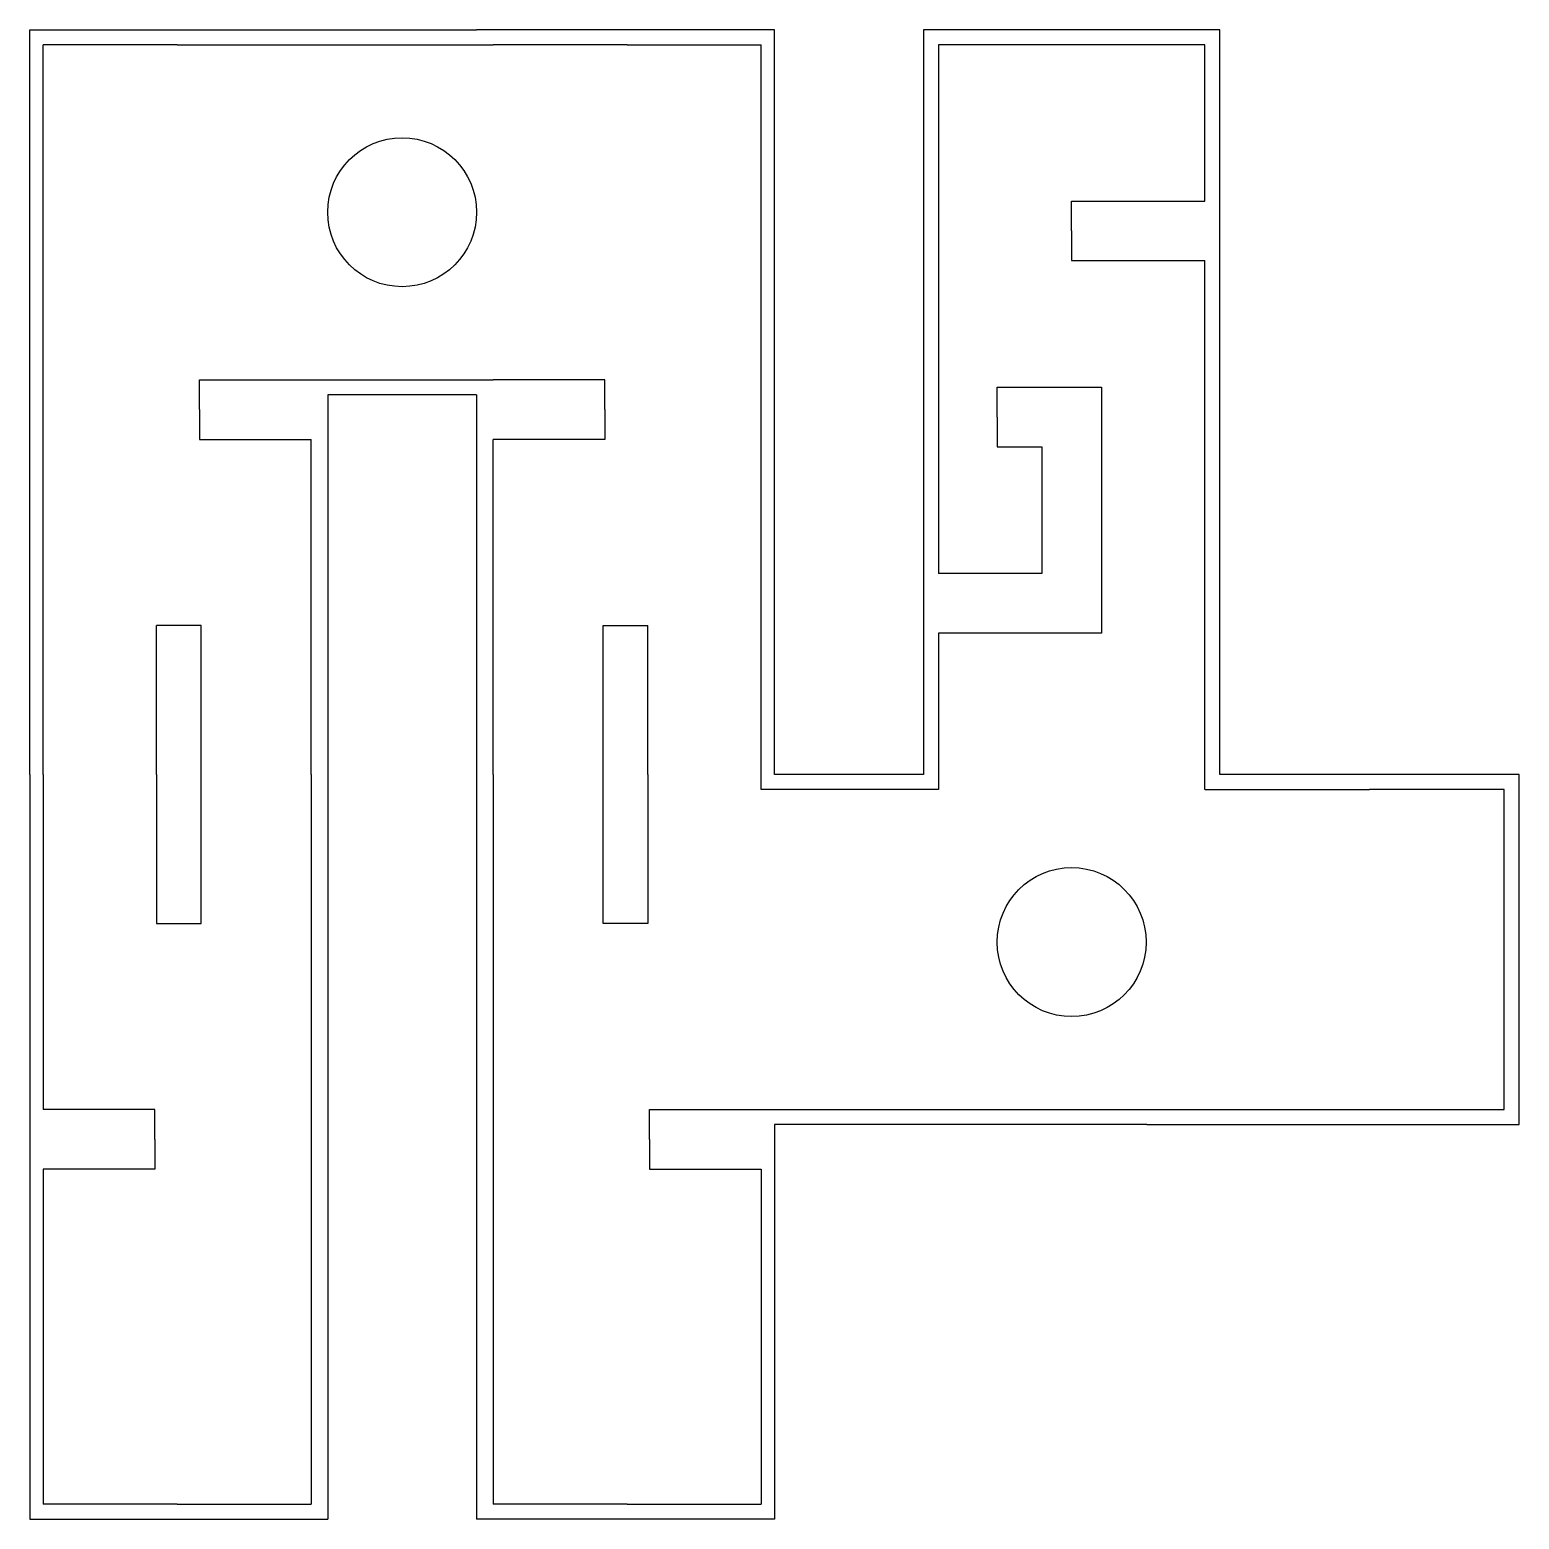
# Model space of a CAD drawing. Header units: millimetres. Extents: x -1000 to 9000, y -5000 to 5000.
import ezdxf

# ---------------------------------------------------------------- set-up
doc = ezdxf.new("R2010")
doc.units = ezdxf.units.MM

msp = doc.modelspace()

# ---------------------------------------------------------------- linework, layer by layer
at = {"color": 7, "linetype": 'Continuous'}
for p, q in [((-1000, 0), (-1000, 5000)), ((-1000, 5000), (1000, 5000)), ((1000, 5000), (2000, 5000)), ((4000, 5000), (2000, 5000)), ((4000, 0), (4000, 5000)), ((6990, 5000), (5000, 5000)), ((5000, 5000), (5000, 0)), ((6990, 0), (6990, 5000)), ((-11, 4900), (-911, 4900)), ((-911, 0), (-911, 4900)), ((-11, 4900), (889, 4900)), ((889, 4900), (2111, 4900)), ((3011, 4900), (2111, 4900)), ((3011, 4900), (3911, 4900)), ((3911, 0), (3911, 4900)), ((6890, 4900), (5100, 4900)), ((5100, 4900), (5100, 1350)), ((6890, 3850), (6890, 4900)), ((5995, 3650), (5995, 3850)), ((5995, 3850), (6890, 3850)), ((5995, 3650), (5995, 3450)), ((5995, 3450), (6890, 3450)), ((6890, 2500), (6890, 3450)), ((139, 2450), (139, 2650)), ((139, 2650), (889, 2650)), ((889, 2650), (2111, 2650)), ((2861, 2650), (2111, 2650)), ((2861, 2450), (2861, 2650)), ((5495, 2400), (5495, 2600)), ((5495, 2600), (6195, 2600)), ((6195, 2600), (6195, 1775)), ((1000, 2550), (1000, 0)), ((2000, 2550), (1000, 2550)), ((2000, 2550), (2000, 0)), ((6890, -100), (6890, 2500)), ((139, 2450), (139, 2250)), ((2861, 2450), (2861, 2250)), ((5495, 2400), (5495, 2200)), ((139, 2250), (889, 2250)), ((889, 0), (889, 2250)), ((2861, 2250), (2111, 2250)), ((2111, 0), (2111, 2250)), ((5495, 2200), (5795, 2200)), ((5795, 2200), (5795, 1775)), ((5795, 1775), (5795, 1350)), ((6195, 1775), (6195, 950)), ((5795, 1350), (5100, 1350)), ((-150, 0), (-150, 1000)), ((150, 1000), (-150, 1000)), ((150, 0), (150, 1000)), ((2850, 1000), (3150, 1000)), ((2850, 0), (2850, 1000)), ((3150, 0), (3150, 1000)), ((5100, 950), (5100, -100)), ((6195, 950), (5100, 950)), ((-1000, 0), (-1000, -5000)), ((-911, 0), (-911, -2250)), ((-150, 0), (-150, -1000)), ((150, -1000), (150, 0)), ((889, 0), (889, -4900)), ((1000, 0), (1000, -5000)), ((2000, 0), (2000, -5000)), ((2111, 0), (2111, -4900)), ((2850, -1000), (2850, 0)), ((3150, 0), (3150, -1000)), ((3911, -100), (3911, 0)), ((5000, 0), (4000, 0)), ((9000, 0), (6990, 0)), ((9000, -2250), (9000, 0)), ((5100, -100), (3911, -100)), ((6890, -100), (7995, -100)), ((8900, -100), (7995, -100)), ((8900, -1125), (8900, -100)), ((-150, -1000), (150, -1000)), ((3150, -1000), (2850, -1000)), ((8900, -2250), (8900, -1125)), ((-161, -2250), (-911, -2250)), ((-161, -2450), (-161, -2250)), ((3161, -2250), (3911, -2250)), ((3161, -2450), (3161, -2250)), ((3911, -2250), (4000, -2250)), ((4000, -2250), (8900, -2250)), ((9000, -2350), (9000, -2250)), ((4000, -2350), (4000, -5000)), ((6500, -2350), (4000, -2350)), ((6500, -2350), (8900, -2350)), ((8900, -2350), (9000, -2350)), ((-161, -2450), (-161, -2650)), ((3161, -2450), (3161, -2650)), ((-161, -2650), (-911, -2650)), ((-911, -2650), (-911, -4900)), ((3161, -2650), (3911, -2650)), ((3911, -2650), (3911, -4900)), ((-11, -4900), (-911, -4900)), ((-11, -4900), (889, -4900)), ((3011, -4900), (2111, -4900)), ((3011, -4900), (3911, -4900)), ((-1000, -5000), (1000, -5000)), ((4000, -5000), (2000, -5000))]:
    msp.add_line(p, q, dxfattribs=at)
for centre in [(1500, 3775), (5995, -1125)]:
    msp.add_circle(centre, 500, dxfattribs=at)

doc.saveas('drawing.dxf')
